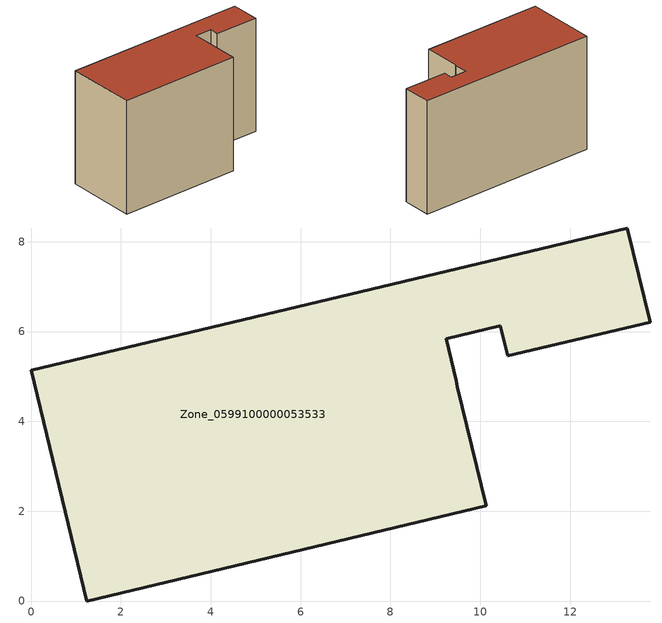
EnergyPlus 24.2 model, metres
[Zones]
Zone_0599100000053533
 floor ground (C_G): 9.46,4.91 9.49,4.77 10.14,2.13 1.24,0 0,5.14 13.28,8.31 13.79,6.21 10.61,5.46 10.45,6.13 9.24,5.84 z0
 wall outside (C_F): 1.24,0 10.14,2.13 9.49,4.77 9.46,4.91 9.24,5.84 10.45,6.13 10.61,5.46 13.79,6.21 13.28,8.31 0,5.14 1.24,0 z0:8.57
 roof outside (C_R): 9.49,4.77 9.46,4.91 9.24,5.84 10.45,6.13 10.61,5.46 13.79,6.21 13.28,8.31 0,5.14 1.24,0 10.14,2.13 z8.57
[BUILDING]
Pand.0599100000053533: North Axis=0; Terrain=City; Loads Convergence Tolerance Value=0.04; Temperature Convergence Tolerance Value=0.4; Solar Distribution=FullExterior; Maximum Number of Warmup Days=25; Minimum Number of Warmup Days=1
[Site:Location]
Rotterdam.The.Hague.AP_ZH_NLD Design_Conditions: Latitude=51.96; Longitude=4.45; Time Zone=1; Elevation=-4.5
[SITE:GROUNDTEMPERATURE:BUILDINGSURFACE]
18, 18, 18, 18, 18, 18, 18, 18, 18, 18, 18, 18
[MATERIAL] Thermal Absorptance=0.9; Solar Absorptance=0.7; Visible Absorptance=0.7
Name | Roughness | Thickness | Conductivity | Density | Specific Heat
G.TI.1975-1991 | MediumSmooth | 0.15 | 0.288461 | 540 | 1210
F.TI.1975-1991 | Rough | 0.3 | 0.230769 | 1920 | 840
R.TI.1975-1991 | MediumRough | 0.2 | 0.153846 | 1500 | 1000
[CONSTRUCTION]
C_G: G.TI.1975-1991
C_F: F.TI.1975-1991
C_R: R.TI.1975-1991
[ZONE]
Zone_0599100000053533: Type=1; Multiplier=1; Ceiling Height=Autocalculate; Volume=Autocalculate; Floor Area=autocalculate; Part of Total Floor Area=Yes
[ZONEINFILTRATION:DESIGNFLOWRATE]
Infil_Zone_0599100000053533: Zone or ZoneList or Space or SpaceList=Zone_0599100000053533; Schedule=AlwaysOn; Design Flow Rate Calculation Method=Flow/Area; Flow Rate per Floor Area=0.003; Constant Term Coefficient=1; Temperature Term Coefficient=0; Velocity Term Coefficient=0; Velocity Squared Term Coefficient=0
[HVACTEMPLATE:ZONE:IDEALLOADSAIRSYSTEM]
Zone_0599100000053533: Maximum Heating Supply Air Temperature=50; Minimum Cooling Supply Air Temperature=13; Maximum Heating Supply Air Humidity Ratio=0.0156; Minimum Cooling Supply Air Humidity Ratio=0.0077; Heating Limit=NoLimit; Cooling Limit=NoLimit; Dehumidification Control Type=ConstantSensibleHeatRatio; Cooling Sensible Heat Ratio=0.7; Dehumidification Setpoint=60; Humidification Control Type=None; Humidification Setpoint=30; Outdoor Air Method=None; Outdoor Air Flow Rate per Person=0.00944; Outdoor Air Flow Rate per Zone Floor Area=0; Outdoor Air Flow Rate per Zone=0; Demand Controlled Ventilation Type=None; Outdoor Air Economizer Type=NoEconomizer; Heat Recovery Type=None; Sensible Heat Recovery Effectiveness=0.7; Latent Heat Recovery Effectiveness=0.65
[ZONECONTROL:THERMOSTAT]
ThermostatControl_Zone_0599100000053533: Zone or ZoneList=Zone_0599100000053533; Control Type Schedule=DualSetpointControlType; Control 1=Thermostat_Zone_0599100000053533; Temperature Difference Between Cutout And Setpoint=0
[THERMOSTATSETPOINT:DUALSETPOINT]
Thermostat_Zone_0599100000053533: Heating Setpoint Temperature Schedule=HeatingSetpoint_Zone_0599100000053533; Cooling Setpoint Temperature Schedule=CoolingSetpoint_Zone_0599100000053533
[SCHEDULE:COMPACT]
HeatingSetpoint_Zone_0599100000053533: Through: 12/31, For: AllDays, Until: 24:00, 21
CoolingSetpoint_Zone_0599100000053533: Through: 12/31, For: AllDays, Until: 24:00, 24
DualSetpointControlType: Through: 12/31, For: AllDays, Until: 24:00, 4
AlwaysOn: Through: 12/31, For: AllDays, Until: 24:00, 1
